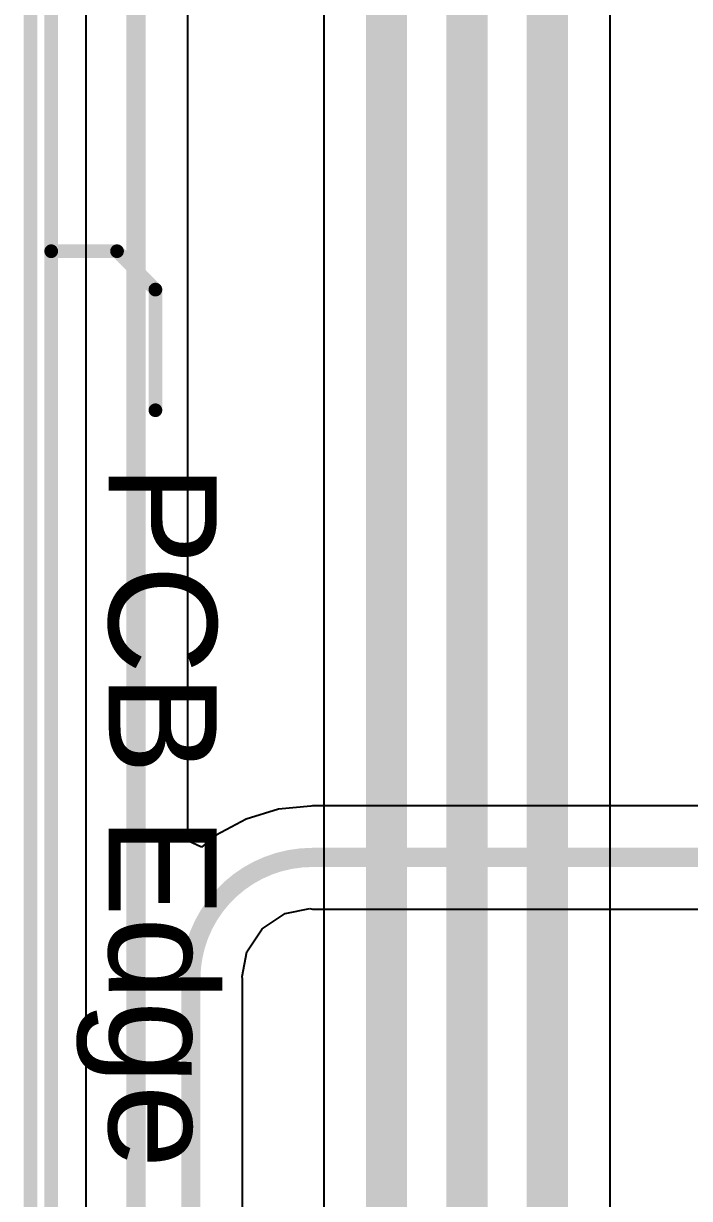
# Model space of a CAD drawing. Header units: inches. Extents: x -17.5 to 14.7, y -6.2 to 5.9.
# Drawn here: x -0.961 to -0.7182, y 2.0498 to 2.4783 of the extents above; entities that cross this region are included whole.
import ezdxf

# ---------------------------------------------------------------- set-up
doc = ezdxf.new("R2010")
doc.units = ezdxf.units.IN
doc.header["$MEASUREMENT"] = 0
for name, color, linetype in [('Board Outline', 216, 'Continuous'), ('Bottom Layer', 5, 'Continuous'), ('Ground Layer', 76, 'Continuous'), ('Power Layer', 16, 'Continuous'), ('Top Layer', 1, 'Continuous'), ('Top Overlay', 2, 'Continuous')]:
    doc.layers.add(name, color=color, linetype=linetype)
doc.styles.add('Arial', font='', dxfattribs={"height": 0.2})
doc.styles.get('Arial').set_extended_font_data('Arial')

# ---------------------------------------------------------------- blocks, each defined once
blk = doc.blocks.new('DJ7391_1_5_2_8_10_144')
at = {"layer": 'Top Overlay'}
for points in [[(-0.678, -0.45, 0.005, 0.005, 0), (-0.664, -0.436, 0.005, 0.005, 0)], [(-0.62, -0.436, 0.005, 0.005, 0), (-0.664, -0.436, 0.005, 0.005, 0)], [(-0.678, -0.474, 0.005, 0.005, 0), (-0.678, -0.45, 0.005, 0.005, 0)], [(1.313, -0.474, 0.005, 0.005, 0), (-1.298, -0.474, 0.005, 0.005, 0)]]:
    blk.add_lwpolyline(points, format="xyseb", dxfattribs=at)
for points in [[(-0.66525, -0.436, 0.0025, 0.0025, 1), (-0.66275, -0.436, 0.0025, 0.0025, 1)], [(-0.66525, -0.436, 0.0025, 0.0025, 1), (-0.66275, -0.436, 0.0025, 0.0025, 1)], [(-0.62125, -0.436, 0.0025, 0.0025, 1), (-0.61875, -0.436, 0.0025, 0.0025, 1)], [(-0.67925, -0.45, 0.0025, 0.0025, 1), (-0.67675, -0.45, 0.0025, 0.0025, 1)], [(-0.67925, -0.45, 0.0025, 0.0025, 1), (-0.67675, -0.45, 0.0025, 0.0025, 1)], [(-0.67925, -0.474, 0.0025, 0.0025, 1), (-0.67675, -0.474, 0.0025, 0.0025, 1)]]:
    blk.add_lwpolyline(points, format="xyseb", close=True, dxfattribs=at)
at = {"layer": 'Top Overlay', "style": 'Arial'}
blk.add_text('PCB Edge', height=0.03937, dxfattribs=at).set_placement((-0.60026, -0.45301))

msp = doc.modelspace()

# ---------------------------------------------------------------- linework, layer by layer
at = {"layer": 'Board Outline'}
msp.add_lwpolyline([(-0.95851, -0.18095, 0.005, 0.005, 0), (-0.95851, 3.59858, 0.005, 0.005, 0)], format="xyseb", dxfattribs=at)
at = {"layer": 'Bottom Layer'}
for p, q in [((-0.90114, 2.18033), (-0.90114, 2.48529)), ((-0.86799, 2.19182), (-0.87983, 2.18823)), ((-0.85626, 2.19297), (-0.86799, 2.19182)), ((-0.85567, 2.19309), (-0.85626, 2.19297)), ((-0.70112, 2.19309), (-0.85567, 2.19309)), ((-0.87983, 2.18823), (-0.89075, 2.18239)), ((-0.89075, 2.18239), (-0.89614, 2.17797)), ((-0.89614, 2.17797), (-0.90114, 2.18033)), ((-0.86556, 2.15376), (-0.85658, 2.15554)), ((-0.85658, 2.15554), (-0.85567, 2.15537)), ((-0.85567, 2.15537), (-0.55826, 2.15537)), ((-0.87393, 2.14816), (-0.86556, 2.15376)), ((-0.87953, 2.13978), (-0.87393, 2.14816)), ((-0.88132, 2.1308), (-0.87953, 2.13978)), ((-0.88114, 2.1299), (-0.88132, 2.1308)), ((-0.88114, 1.92415), (-0.88114, 2.1299))]:
    msp.add_line(p, q, dxfattribs=at)
for points in [[(-0.92, 0.42496, 0.007, 0.007, 0), (-0.92, 2.48529, 0.007, 0.007, 0)], [(-0.9, 2.1299, 0.007, 0.007, -0.414214), (-0.85567, 2.17423, 0.007, 0.007, 0)], [(-0.85567, 2.17423, 0.007, 0.007, 0), (-0.55826, 2.17423, 0.007, 0.007, 0)], [(-0.9, 0.43324, 0.007, 0.007, 0), (-0.9, 2.1299, 0.007, 0.007, 0)]]:
    msp.add_lwpolyline(points, format="xyseb", dxfattribs=at)
for points in [[(-0.85742, 2.17423, 0.0035, 0.0035, 1), (-0.85392, 2.17423, 0.0035, 0.0035, 1)], [(-0.85742, 2.17423, 0.0035, 0.0035, 1), (-0.85392, 2.17423, 0.0035, 0.0035, 1)], [(-0.90175, 2.1299, 0.0035, 0.0035, 1), (-0.89825, 2.1299, 0.0035, 0.0035, 1)], [(-0.90175, 2.1299, 0.0035, 0.0035, 1), (-0.89825, 2.1299, 0.0035, 0.0035, 1)]]:
    msp.add_lwpolyline(points, format="xyseb", close=True, dxfattribs=at)
at = {"layer": 'Ground Layer'}
msp.add_line((-0.93812, -0.16056), (-0.93812, 3.57818), dxfattribs=at)
at = {"layer": 'Power Layer'}
msp.add_line((-0.93812, -0.16056), (-0.93812, 3.57818), dxfattribs=at)
at = {"layer": 'Top Layer'}
for p, q in [((-0.93812, -0.16056), (-0.93812, 3.57818)), ((-0.85156, 2.7091), (-0.85156, 1.16426)), ((-0.74706, 1.88336), (-0.74706, 2.6807))]:
    msp.add_line(p, q, dxfattribs=at)
for points in [[(-0.82862, 1.16426, 0.015, 0.015, 0), (-0.82862, 2.72267, 0.015, 0.015, 0)], [(-0.77, 1.88336, 0.015, 0.015, 0), (-0.77, 2.69468, 0.015, 0.015, 0)], [(-0.79931, 1.23609, 0.015, 0.015, 0), (-0.79931, 2.668, 0.015, 0.015, 0)]]:
    msp.add_lwpolyline(points, format="xyseb", dxfattribs=at)

# ---------------------------------------------------------------- block references
at = {"rotation": 270}
msp.add_blockref('DJ7391_1_5_2_8_10_144', (-0.47691, 1.7173), dxfattribs=at)

doc.saveas('drawing.dxf')
